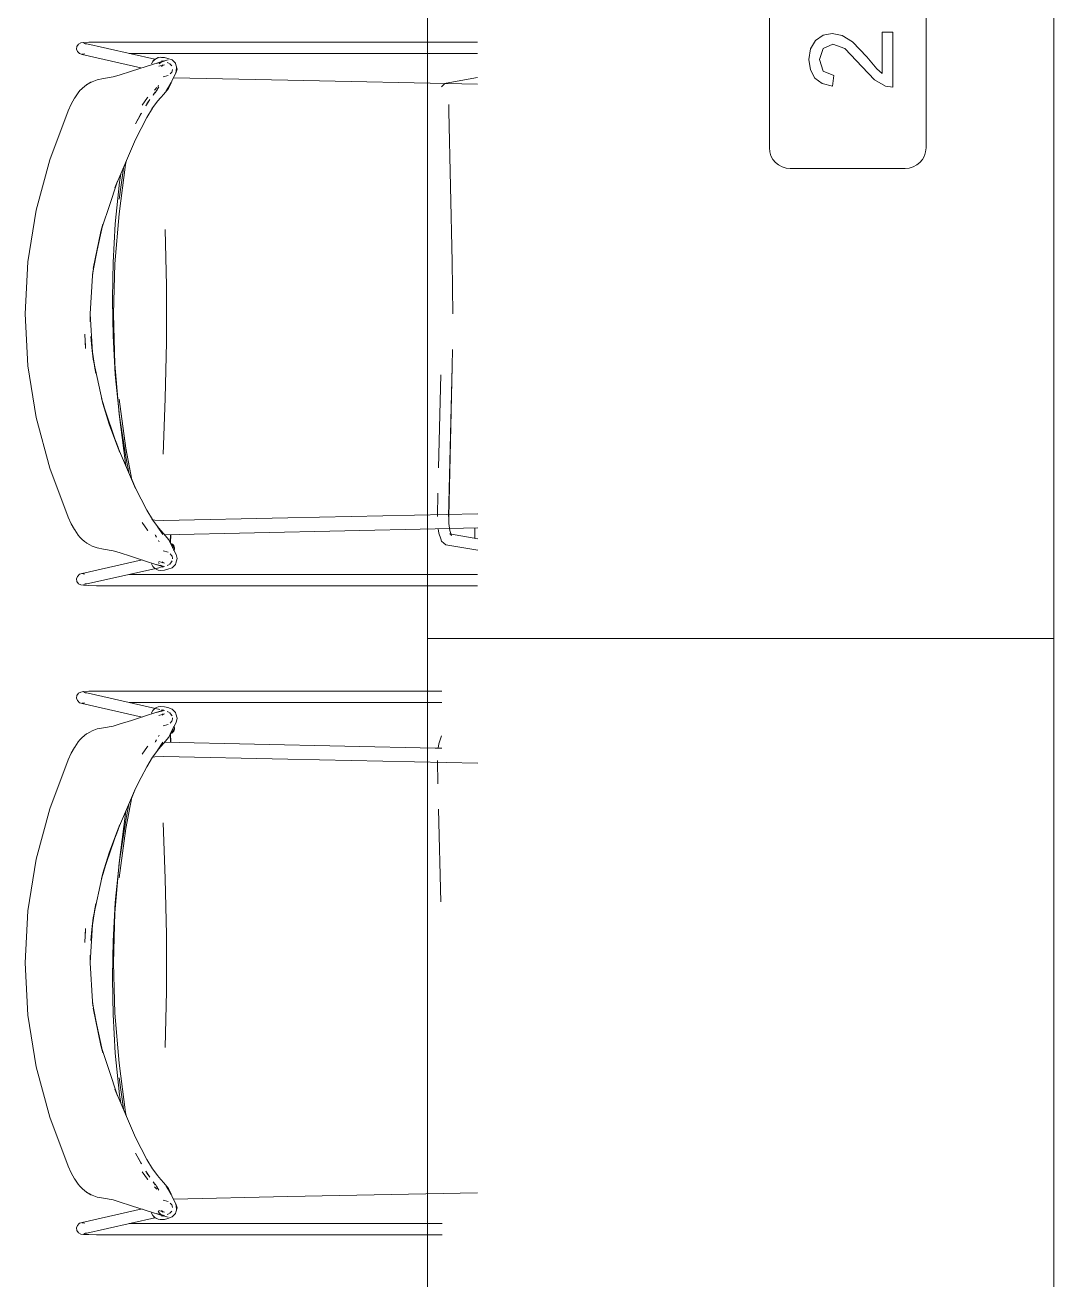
# Model space of a CAD drawing. Header units: millimetres. Extents: x 155927 to 317870, y -36033 to 97293.
# Drawn here: x 202881 to 203866, y 17393 to 18595 of the extents above; entities that cross this region are included whole.
import ezdxf

# ---------------------------------------------------------------- set-up
doc = ezdxf.new("R2010")
doc.units = ezdxf.units.MM
doc.header["$MEASUREMENT"] = 0
doc.layers.add('G-IMPT', color=8, linetype='CONTINUOUS', lineweight=9)
doc.layers.add('I-FURN', color=8, linetype='CONTINUOUS', lineweight=9)

msp = doc.modelspace()

# ---------------------------------------------------------------- linework, layer by layer
at = {"layer": 'G-IMPT'}
for p, q in [((202931, 18574.6), (202930.6, 18572)), ((202931.4, 18569.8), (202930.6, 18572)), ((202932.5, 18576.8), (202931, 18574.6)), ((202931.4, 18569.8), (202933.2, 18568)), ((202934.8, 18578), (202932.5, 18576.8)), ((202934.8, 18578), (202937.3, 18578.3)), ((202937.3, 18578.3), (202942.5, 18578.6)), ((202937.6, 18577.7), (203005.7, 18562.4)), ((202937.6, 18577.7), (202939.7, 18576.7)), ((202939.7, 18576.7), (202939.5, 18576.9)), ((202942.5, 18578.6), (202949.7, 18578.7)), ((202956, 18578.8), (202949.7, 18578.7)), ((203314.6, 18578.8), (202956, 18578.8)), ((202933.5, 18567.7), (202933.2, 18568)), ((202936, 18566.9), (202933.5, 18567.7)), ((202938.3, 18567.6), (202935.7, 18567.1)), ((202938, 18567.5), (202935.7, 18567.1)), ((202992.2, 18554.2), (202936, 18566.9)), ((202981, 18567.9), (203314.6, 18567.9)), ((202983.2, 18550.8), (203004.4, 18557.6)), ((203002.4, 18557.9), (203003.5, 18560.1)), ((203002.4, 18557.9), (203002.4, 18557.8)), ((203003.5, 18560.1), (203003.6, 18560.3)), ((203005.7, 18562.4), (203003.6, 18560.3)), ((203003.9, 18560.6), (203005.7, 18562.4)), ((203003.9, 18560.6), (203005.5, 18562.2)), ((203012.6, 18560.2), (203004.4, 18557.6)), ((203008.9, 18563.9), (203005.5, 18562.2)), ((203005.5, 18562.2), (203008.6, 18563.8)), ((203005.5, 18562.2), (203005.7, 18562.4)), ((203008.9, 18563.9), (203005.7, 18562.4)), ((203014.9, 18560.3), (203006.8, 18558.2)), ((203006.8, 18558.2), (203008.1, 18558.6)), ((203014.9, 18560.3), (203008.1, 18558.6)), ((203008.9, 18563.9), (203008.6, 18563.8)), ((203008.9, 18563.9), (203010.6, 18564.2)), ((203014.8, 18557.1), (203009.4, 18555.6)), ((203011.5, 18559.6), (203009.8, 18557.8)), ((203018.2, 18561.8), (203010.4, 18559.4)), ((203013.5, 18560.9), (203010.4, 18559.4)), ((203011.9, 18564.1), (203010.6, 18564.2)), ((203013.5, 18560.9), (203011.5, 18559.6)), ((203014.7, 18564), (203011.9, 18564.1)), ((203012, 18560.9), (203013.9, 18560.5)), ((203013.6, 18556.9), (203012.1, 18555.5)), ((203012.1, 18555.5), (203013, 18556.5)), ((203014.8, 18557.1), (203012.4, 18555.9)), ((203013.6, 18556.9), (203012.4, 18555.9)), ((203018.2, 18561.8), (203012.6, 18560.2)), ((203017.9, 18563), (203014.7, 18564)), ((203019.1, 18558.5), (203017.5, 18559.3)), ((203017.9, 18563), (203022.1, 18561.6)), ((203017.9, 18559), (203019.1, 18558.5)), ((203021.7, 18556), (203019.7, 18558.3)), ((203025.2, 18558.4), (203022.1, 18561.6)), ((203025.7, 18557), (203025.2, 18558.4)), ((203026.9, 18552.8), (203025.7, 18557)), ((202965.6, 18545.3), (202956.4, 18543.7)), ((202965.6, 18545.3), (202971.3, 18547)), ((202971.3, 18547), (202983.2, 18550.8)), ((203018.3, 18546.7), (203013.5, 18545.4)), ((203021.8, 18550), (203020.3, 18548.3)), ((203021.8, 18550), (203022.3, 18550.9)), ((203022.5, 18552.5), (203022.3, 18550.9)), ((203025.9, 18549.6), (203022.9, 18543.6)), ((203023.4, 18544.5), (203132.8, 18542.1)), ((203026.4, 18554.2), (203025.6, 18549.1)), ((203026.9, 18552.8), (203025.6, 18549.1)), ((203026.4, 18554.2), (203025.9, 18549.6)), ((203314.6, 18544.7), (203284.4, 18539.4)), ((202935.8, 18534.1), (202933.9, 18532.2)), ((202935.8, 18534.1), (202936.3, 18534.5)), ((202938.2, 18536.3), (202936.3, 18534.5)), ((202940.2, 18537.8), (202938.2, 18536.3)), ((202940.2, 18537.8), (202945.4, 18540.8)), ((202944.4, 18540.2), (202940.2, 18537.8)), ((202940.2, 18537.8), (202940.6, 18538)), ((202940.6, 18538), (202943.2, 18539.6)), ((202943.2, 18539.6), (202945.4, 18540.8)), ((202944.4, 18540.2), (202945.4, 18540.8)), ((202950.4, 18542.6), (202945.4, 18540.8)), ((202956.4, 18543.7), (202950.4, 18542.6)), ((203007.5, 18535.1), (203005.4, 18532.6)), ((203007.6, 18532.7), (203005.9, 18530)), ((203007.6, 18532.7), (203006.3, 18530.5)), ((203009.3, 18535.9), (203007.3, 18532.1)), ((203007.6, 18532.7), (203007.3, 18532.1)), ((203007.6, 18532.7), (203009.3, 18535.9)), ((203008.4, 18536.3), (203009.1, 18537.5)), ((203018.5, 18534.4), (203014.2, 18528.9)), ((203016.4, 18532), (203021.2, 18540.3)), ((203018.7, 18535.6), (203016.4, 18532)), ((203020.4, 18537.5), (203018.5, 18534.4)), ((203018.7, 18535.6), (203021.2, 18540.3)), ((203020.4, 18537.5), (203022.9, 18543.6)), ((203132.8, 18542.1), (203314.6, 18538.4)), ((203280.2, 18536), (203282.3, 18538)), ((203282.3, 18538), (203284.4, 18539.4)), ((202928.6, 18525), (202925.5, 18519.3)), ((202928.6, 18525), (202928.8, 18525.3)), ((202932.2, 18530.1), (202928.8, 18525.3)), ((202932.2, 18530.1), (202933.9, 18532.2)), ((202993.3, 18518.3), (202998.5, 18525.6)), ((203000.7, 18523.6), (202996.8, 18517.6)), ((203000.7, 18523.6), (202998, 18519.6)), ((202998.9, 18526.1), (202998.5, 18525.6)), ((203008.2, 18522), (203002.8, 18514.7)), ((203006, 18530.9), (203004, 18527.8)), ((203004.3, 18528.4), (203004, 18527.8)), ((203004.3, 18528.4), (203006, 18530.9)), ((203006.3, 18530.5), (203005.9, 18530)), ((203008.2, 18522), (203011.3, 18525.7)), ((203014.2, 18528.9), (203011.3, 18525.7)), ((202905, 18466.1), (202922.5, 18512.9)), ((202922.5, 18512.9), (202925.5, 18519.3)), ((202992.7, 18510.8), (202987.2, 18500.4)), ((202987.2, 18500.4), (202992.2, 18509.9)), ((202992.7, 18510.8), (202992.2, 18509.9)), ((202996.8, 18517.6), (202998, 18519.6)), ((203003.3, 18515.4), (202997.9, 18506.4)), ((203003.3, 18515.4), (203002.8, 18514.7)), ((203287.1, 18512.6), (203287.2, 18519)), ((203287.1, 18512.6), (203290.3, 18368.4)), ((202992.5, 18496), (202997.9, 18506.4)), ((202987.2, 18485.4), (202967.3, 18439)), ((202987.2, 18485.4), (202992.5, 18496)), ((202905, 18466.1), (202892, 18417.7)), ((202971.3, 18414.3), (202977.6, 18461.6)), ((202977.6, 18461.6), (202978.1, 18464.2)), ((202975.5, 18458), (202971.4, 18428.4)), ((202975.5, 18458), (202971.4, 18428.4)), ((202973, 18452.2), (202971.8, 18444.6)), ((202961.4, 18420.4), (202969.9, 18445.4)), ((202969.9, 18445.4), (202967.3, 18439)), ((202967.7, 18404.8), (202971.8, 18444.6)), ((202892, 18417.7), (202883.9, 18368.3)), ((202961.4, 18420.4), (202956.2, 18404.2)), ((202971.3, 18414.3), (202967.4, 18366.5)), ((202955.8, 18404.3), (202946.5, 18361.8)), ((202955.8, 18404.3), (202953.9, 18397.2)), ((202953.9, 18397.2), (202956.2, 18404.2)), ((202967.7, 18404.8), (202965.6, 18367.7)), ((202953.9, 18397.2), (202946.5, 18361.8)), ((202946.9, 18361.7), (202953.9, 18397.2)), ((203015.6, 18399.3), (203016.6, 18345.4)), ((202881.3, 18318.4), (202883.9, 18368.3)), ((202965.3, 18351.5), (202965.6, 18367.7)), ((202967.4, 18366.5), (202966.5, 18342.5)), ((203290.3, 18368.4), (203290.7, 18343.5)), ((202946, 18355.3), (202943.6, 18318.4)), ((202945.8, 18355.3), (202946.9, 18361.7)), ((202945.8, 18355.3), (202946.2, 18358.8)), ((202946, 18355.3), (202946.4, 18360.7)), ((202965.3, 18351.5), (202964.9, 18332.6)), ((202966.1, 18318.4), (202966.5, 18342.5)), ((203016.6, 18291.4), (203016.6, 18345.4)), ((203290.7, 18343.5), (203290.9, 18318.4)), ((202965.3, 18313.8), (202964.9, 18332.6)), ((202881.3, 18318.4), (202883.9, 18268.5)), ((202943.5, 18318.4), (202945.8, 18281.4)), ((202943.5, 18318.4), (202943.7, 18310.9)), ((202943.6, 18318.4), (202943.7, 18310.9)), ((202966.5, 18294.3), (202966.1, 18318.4)), ((202965.6, 18297.5), (202965.3, 18313.8)), ((202939.3, 18285.3), (202938.6, 18298.9)), ((202938.8, 18295.5), (202939.3, 18285.3)), ((202946.5, 18275), (202944.2, 18296.6)), ((202944.2, 18296.6), (202945.3, 18286.3)), ((202967.7, 18260.4), (202965.6, 18297.5)), ((202967.4, 18270.3), (202966.5, 18294.3)), ((202945.8, 18281.4), (202945.3, 18286.3)), ((202946.5, 18275), (202945.3, 18286.3)), ((202946.9, 18275.3), (202945.3, 18286.3)), ((203016.6, 18291.4), (203015.6, 18237.4)), ((203290.4, 18268.4), (203290.6, 18284.2)), ((202892, 18219.1), (202883.9, 18268.5)), ((202946.5, 18275), (202955.8, 18232.5)), ((202949, 18261.2), (202946.9, 18275.3)), ((202949, 18261.2), (202947.7, 18268.4)), ((202967.4, 18270.3), (202971.3, 18222.4)), ((203286.9, 18124.4), (203290.3, 18268.3)), ((203287.1, 18124.1), (203290.3, 18268.3)), ((202971.8, 18220.6), (202967.7, 18260.4)), ((203277.2, 18171), (203279.3, 18259.9)), ((202955.8, 18232.5), (202954.4, 18237.7)), ((202954.4, 18237.7), (202956, 18232.5)), ((202969.9, 18191.3), (202955.8, 18232.5)), ((202955.8, 18232.5), (202961.9, 18212.8)), ((202961.9, 18212.8), (202956, 18232.5)), ((202977.9, 18189.7), (202971.4, 18236.8)), ((202971.4, 18236.8), (202977.9, 18189.6)), ((203013.5, 18184.2), (203015.6, 18237.4)), ((202971.3, 18222.4), (202977.6, 18175.1)), ((202977.7, 18181.5), (202971.8, 18220.6)), ((202892, 18219.1), (202905, 18170.7)), ((202969.9, 18191.3), (202961.9, 18212.8)), ((202970, 18191.3), (202961.9, 18212.8)), ((202972.1, 18185.6), (202969.9, 18191.3)), ((202969.9, 18191.3), (202987.1, 18151.3)), ((202972.1, 18185.6), (202970, 18191.3)), ((202977.9, 18189.7), (202983.6, 18159.4)), ((202983.6, 18159.4), (202977.9, 18189.6)), ((202977.6, 18175.1), (202978.2, 18172)), ((202977.7, 18181.5), (202980.7, 18166.4)), ((202905, 18170.7), (202922.6, 18123.8)), ((202983.1, 18160.7), (202987.1, 18151.3)), ((202983.1, 18160.7), (202987.2, 18151.4)), ((202992.5, 18140.8), (202987.2, 18151.4)), ((202992.5, 18140.8), (202997.9, 18130.3)), ((203276.2, 18124.5), (203276.7, 18146.6)), ((202922.6, 18123.8), (202925.5, 18117.4)), ((202997.9, 18130.3), (203003.3, 18121.4)), ((203314.9, 18126.8), (203132.8, 18123.2)), ((203287.1, 18124.1), (203287.2, 18117.7)), ((202925.5, 18117.4), (202928.6, 18111.8)), ((202928.8, 18111.5), (202928.6, 18111.8)), ((202998.5, 18111.2), (202993.3, 18118.5)), ((203002.7, 18121.6), (203005.6, 18120.9)), ((203008.2, 18114.8), (203002.8, 18122.1)), ((203002.8, 18122.1), (203003.3, 18121.4)), ((203005.6, 18120.9), (203014, 18120.5)), ((203013.3, 18107), (203007.7, 18115.2)), ((203011.3, 18111), (203007.7, 18115.2)), ((203013.3, 18107), (203008.2, 18114.8)), ((203014, 18120.5), (203132.8, 18123.2)), ((203274, 18112.5), (203187.5, 18110.6)), ((203314.9, 18113.4), (203274, 18112.5)), ((203276.9, 18112.6), (203277.4, 18108.4)), ((203287.2, 18117.7), (203288.1, 18110.8)), ((203312, 18103.5), (203312, 18113.6)), ((202928.8, 18111.5), (202932.2, 18106.6)), ((202932.2, 18106.6), (202933.9, 18104.6)), ((202935.8, 18102.7), (202933.9, 18104.6)), ((202938.2, 18100.5), (202935.8, 18102.7)), ((202940.2, 18099), (202938.2, 18100.5)), ((202998.9, 18110.7), (202998.5, 18111.2)), ((203005.9, 18106.8), (203006.3, 18106.2)), ((203007.3, 18104.6), (203006.3, 18106.2)), ((203009, 18101.4), (203009.6, 18100)), ((203011.3, 18111), (203014.2, 18107.8)), ((203018.5, 18102.4), (203014.2, 18107.8)), ((203014.5, 18106.8), (203187.5, 18110.6)), ((203020.4, 18099.3), (203018.5, 18102.4)), ((203020.2, 18099.7), (203020.6, 18107)), ((203020.2, 18099.7), (203020.5, 18105.9)), ((203020.9, 18107), (203020.6, 18098.9)), ((203277.4, 18108.4), (203279.3, 18102.9)), ((203279.3, 18102.9), (203280.2, 18100.7)), ((203282.3, 18098.8), (203280.2, 18100.7)), ((203287.6, 18107.8), (203289.5, 18106.9)), ((203287.6, 18107.8), (203314.9, 18103)), ((203288.1, 18110.8), (203289.6, 18106.2)), ((203289.5, 18106.9), (203288.2, 18108.1)), ((203289.6, 18106.2), (203288.2, 18108.1)), ((202940.2, 18099), (202940.6, 18098.7)), ((202940.6, 18098.7), (202943.2, 18097.2)), ((202945.4, 18096), (202943.2, 18097.2)), ((202945.4, 18096), (202950.4, 18094.2)), ((202956.4, 18093.1), (202950.4, 18094.2)), ((202956.4, 18093.1), (202965.6, 18091.5)), ((202965.6, 18091.5), (202971.3, 18089.8)), ((202983.2, 18085.9), (202971.3, 18089.8)), ((203018.2, 18090.1), (203013.5, 18091.4)), ((203021.8, 18086.8), (203020.2, 18088.6)), ((203020.4, 18099.3), (203022.6, 18094.5)), ((203026, 18088), (203021.6, 18096.5)), ((203022.6, 18094.5), (203021.6, 18096.5)), ((203026, 18088), (203026.9, 18084)), ((203284.3, 18097.3), (203282.3, 18098.8)), ((203284.3, 18097.3), (203314.9, 18092)), ((202936, 18069.9), (202993.5, 18082.8)), ((203011, 18075.6), (202937.5, 18059.1)), ((202995.7, 18082), (202983.2, 18085.9)), ((203007.5, 18078.2), (202995.7, 18082)), ((203002.4, 18078.9), (203002.4, 18079)), ((203003.5, 18076.6), (203002.4, 18079)), ((203002.4, 18079), (203003.6, 18076.4)), ((203002.4, 18078.9), (203003.6, 18076.4)), ((203003.5, 18076.6), (203003.6, 18076.4)), ((203005.5, 18074.5), (203003.6, 18076.4)), ((203012.6, 18076.6), (203006.8, 18078.5)), ((203014.9, 18076.4), (203006.8, 18078.5)), ((203007.5, 18078.2), (203014.9, 18076.4)), ((203009, 18080.4), (203009.8, 18079)), ((203014.9, 18079.6), (203009.4, 18081.2)), ((203010.4, 18077.4), (203012.6, 18076.6)), ((203010.4, 18077.4), (203013.5, 18075.8)), ((203011.5, 18077.2), (203011, 18077.6)), ((203011.5, 18077.2), (203013.5, 18075.8)), ((203013.9, 18076.3), (203012, 18075.8)), ((203012.5, 18080.9), (203013.6, 18079.9)), ((203012.5, 18080.9), (203013.1, 18080.2)), ((203014.9, 18079.6), (203012.8, 18080.6)), ((203013.6, 18079.9), (203012.8, 18080.6)), ((203017.5, 18077.4), (203019.1, 18078.2)), ((203017.9, 18077.8), (203019.1, 18078.2)), ((203021.9, 18081.2), (203019.7, 18078.5)), ((203020.9, 18080.1), (203022.1, 18081.8)), ((203020.9, 18080.1), (203021.3, 18080.7)), ((203022.1, 18081.8), (203021.3, 18080.7)), ((203021.8, 18086.8), (203022.1, 18086.2)), ((203022.1, 18086.2), (203022.5, 18084.3)), ((203022.1, 18075.2), (203025.2, 18078.4)), ((203022.6, 18083.7), (203022.5, 18084.3)), ((203025.2, 18078.4), (203025.7, 18079.7)), ((203025.7, 18079.7), (203026.9, 18084)), ((202930.6, 18064.8), (202931.4, 18066.9)), ((202930.6, 18064.8), (202931, 18062.1)), ((202931.7, 18067.3), (202931.4, 18066.9)), ((202931.7, 18067.3), (202933.5, 18069.1)), ((202933.5, 18069.1), (202933.2, 18068.8)), ((202936, 18069.9), (202933.5, 18069.1)), ((202938.3, 18069.2), (202935.7, 18069.6)), ((202938, 18069.3), (202935.7, 18069.6)), ((203314.6, 18068.9), (202981, 18068.9)), ((203005.5, 18074.5), (203005.7, 18074.4)), ((203008.6, 18072.9), (203005.7, 18074.4)), ((203008.9, 18072.9), (203008.6, 18072.9)), ((203008.9, 18072.9), (203010.6, 18072.6)), ((203014.7, 18072.8), (203010.6, 18072.6)), ((203014.7, 18072.8), (203017.9, 18073.8)), ((203022.1, 18075.2), (203017.9, 18073.8)), ((202932.5, 18060), (202931, 18062.1)), ((202934.8, 18058.8), (202932.5, 18060)), ((202937.3, 18058.5), (202934.8, 18058.8)), ((202942.5, 18058.2), (202937.3, 18058.5)), ((202937.5, 18059.1), (202939.7, 18060.1)), ((202939.5, 18059.9), (202939.7, 18060.1)), ((202949.7, 18058), (202942.5, 18058.2)), ((202949.7, 18058), (202956, 18058)), ((203314.6, 18058), (202956, 18058)), ((202934.8, 17956.2), (202932.5, 17955)), ((202937.3, 17956.6), (202934.8, 17956.2)), ((202942.5, 17956.9), (202937.3, 17956.6)), ((203010.5, 17939.6), (202937.5, 17956)), ((202937.5, 17956), (202939.7, 17955)), ((202949.7, 17957), (202942.5, 17956.9)), ((202949.7, 17957), (202956, 17957.1)), ((203280.3, 17957.1), (202956, 17957.1)), ((202930.6, 17950.2), (202931, 17952.9)), ((202930.6, 17950.2), (202931.4, 17948.1)), ((202932.5, 17955), (202931, 17952.9)), ((202931.7, 17947.8), (202931.4, 17948.1)), ((202931.7, 17947.8), (202933.5, 17945.9)), ((202933.5, 17945.9), (202933.2, 17946.2)), ((202936, 17945.1), (202933.5, 17945.9)), ((202938.3, 17945.9), (202935.7, 17945.4)), ((202938, 17945.7), (202935.7, 17945.4)), ((202936, 17945.1), (202993.5, 17932.3)), ((202939.5, 17955.2), (202939.7, 17955)), ((203280.3, 17946.2), (202981, 17946.2)), ((202995.7, 17933), (202983.2, 17929.1)), ((203007.5, 17936.8), (202995.7, 17933)), ((203002.4, 17936.2), (203003.6, 17938.6)), ((203002.4, 17936.1), (203003.6, 17938.6)), ((203003.5, 17938.4), (203002.4, 17936.1)), ((203002.4, 17936.2), (203002.4, 17936.1)), ((203003.5, 17938.4), (203003.6, 17938.6)), ((203005.5, 17940.5), (203003.6, 17938.6)), ((203005.5, 17940.5), (203005.7, 17940.7)), ((203008.6, 17942.1), (203005.7, 17940.7)), ((203014.9, 17938.6), (203006.8, 17936.6)), ((203012.6, 17938.4), (203006.8, 17936.6)), ((203007.5, 17936.8), (203014.9, 17938.6)), ((203008.9, 17942.2), (203008.6, 17942.1)), ((203008.9, 17942.2), (203010.6, 17942.5)), ((203014.9, 17935.4), (203009.4, 17933.9)), ((203010.4, 17937.7), (203013.5, 17939.2)), ((203010.4, 17937.7), (203012.6, 17938.4)), ((203014.7, 17942.2), (203010.6, 17942.5)), ((203011.5, 17937.9), (203013.5, 17939.2)), ((203013.9, 17938.8), (203012, 17939.2)), ((203012.5, 17934.2), (203013.6, 17935.2)), ((203012.5, 17934.2), (203013.1, 17934.9)), ((203014.9, 17935.4), (203012.8, 17934.5)), ((203013.6, 17935.2), (203012.8, 17934.5)), ((203014.7, 17942.2), (203017.9, 17941.3)), ((203017.5, 17937.6), (203019.1, 17936.8)), ((203022.1, 17939.9), (203017.9, 17941.3)), ((203017.9, 17937.3), (203019.1, 17936.8)), ((203021.9, 17933.9), (203019.7, 17936.5)), ((203020.9, 17934.9), (203022.1, 17933.3)), ((203020.9, 17934.9), (203021.3, 17934.4)), ((203022.1, 17933.3), (203021.3, 17934.4)), ((203022.1, 17939.9), (203025.2, 17936.6)), ((203022.6, 17931.4), (203022.5, 17930.8)), ((203025.2, 17936.6), (203025.7, 17935.3)), ((203025.7, 17935.3), (203026.9, 17931.1)), ((202945.4, 17919.1), (202950.4, 17920.9)), ((202956.4, 17922), (202950.4, 17920.9)), ((202956.4, 17922), (202965.6, 17923.6)), ((202965.6, 17923.6), (202971.3, 17925.3)), ((202983.2, 17929.1), (202971.3, 17925.3)), ((203018.2, 17925), (203013.5, 17923.7)), ((203021.8, 17928.2), (203020.2, 17926.4)), ((203020.4, 17915.8), (203022.6, 17920.6)), ((203026, 17927), (203021.6, 17918.6)), ((203022.6, 17920.6), (203021.6, 17918.6)), ((203021.8, 17928.2), (203022.1, 17928.8)), ((203022.1, 17928.8), (203022.5, 17930.8)), ((203026, 17927), (203026.9, 17931.1)), ((202928.8, 17903.5), (202932.2, 17908.4)), ((202932.2, 17908.4), (202933.9, 17910.5)), ((202935.8, 17912.3), (202933.9, 17910.5)), ((202938.2, 17914.6), (202935.8, 17912.3)), ((202940.2, 17916.1), (202938.2, 17914.6)), ((202940.2, 17916.1), (202940.6, 17916.3)), ((202940.6, 17916.3), (202943.2, 17917.9)), ((202945.4, 17919.1), (202943.2, 17917.9)), ((203005.9, 17908.3), (203006.3, 17908.8)), ((203007.3, 17910.4), (203006.3, 17908.8)), ((203013.3, 17908.1), (203007.7, 17899.8)), ((203013.3, 17908.1), (203008.2, 17900.3)), ((203009, 17913.6), (203009.6, 17915)), ((203018.5, 17912.7), (203014.2, 17907.2)), ((203014.5, 17908.2), (203187.5, 17904.4)), ((203020.4, 17915.8), (203018.5, 17912.7)), ((203020.2, 17915.4), (203020.5, 17908.1)), ((203020.2, 17915.4), (203020.6, 17908.1)), ((203020.9, 17908.1), (203020.6, 17916.1)), ((203277.4, 17906.6), (203279.3, 17912.2)), ((203279.3, 17912.2), (203280.2, 17914.3)), ((202922.6, 17891.3), (202925.5, 17897.6)), ((202925.5, 17897.6), (202928.6, 17903.2)), ((202928.8, 17903.5), (202928.6, 17903.2)), ((202998.5, 17903.9), (202993.3, 17896.6)), ((202998.9, 17904.4), (202998.5, 17903.9)), ((203008.2, 17900.3), (203002.8, 17893)), ((203011.3, 17904), (203007.7, 17899.8)), ((203011.3, 17904), (203014.2, 17907.2)), ((203274, 17902.6), (203187.5, 17904.4)), ((203280.3, 17902.4), (203274, 17902.6)), ((203276.9, 17902.5), (203277.4, 17906.6)), ((202905, 17844.4), (202922.6, 17891.3)), ((202992.5, 17874.3), (202997.9, 17884.7)), ((202997.9, 17884.7), (203003.3, 17893.7)), ((203002.7, 17893.5), (203005.6, 17894.1)), ((203002.8, 17893), (203003.3, 17893.7)), ((203005.6, 17894.1), (203014, 17894.6)), ((203014, 17894.6), (203132.8, 17891.9)), ((203314.9, 17888.2), (203132.8, 17891.9)), ((203276.2, 17890.6), (203276.7, 17868.4)), ((202992.5, 17874.3), (202987.2, 17863.7)), ((202969.9, 17823.7), (202987.1, 17863.7)), ((202983.1, 17854.3), (202987.1, 17863.7)), ((202983.1, 17854.3), (202987.2, 17863.7)), ((202977.7, 17833.6), (202980.7, 17848.7)), ((202977.9, 17825.4), (202983.6, 17855.6)), ((202983.6, 17855.6), (202977.9, 17825.5)), ((202892, 17796), (202905, 17844.4)), ((202971.3, 17792.6), (202977.6, 17839.9)), ((202977.6, 17839.9), (202978.2, 17843.1)), ((203277.2, 17844.1), (203279.3, 17755.2)), ((202969.9, 17823.7), (202955.8, 17782.6)), ((202969.9, 17823.7), (202961.9, 17802.2)), ((202970, 17823.7), (202961.9, 17802.2)), ((202972.1, 17829.5), (202969.9, 17823.7)), ((202972.1, 17829.5), (202970, 17823.7)), ((202971.4, 17778.2), (202977.9, 17825.5)), ((202977.9, 17825.4), (202971.4, 17778.2)), ((202977.7, 17833.6), (202971.8, 17794.4)), ((203013.5, 17830.8), (203015.6, 17777.6)), ((202955.8, 17782.6), (202961.9, 17802.2)), ((202961.9, 17802.2), (202956, 17782.5)), ((202892, 17796), (202883.9, 17746.6)), ((202967.4, 17744.8), (202971.3, 17792.6)), ((202971.8, 17794.4), (202967.7, 17754.7)), ((202946.5, 17740.1), (202955.8, 17782.6)), ((202955.8, 17782.6), (202954.4, 17777.3)), ((202954.4, 17777.3), (202956, 17782.5)), ((203016.6, 17723.7), (203015.6, 17777.6)), ((202949, 17753.8), (202946.9, 17739.7)), ((202949, 17753.8), (202947.7, 17746.7)), ((202967.7, 17754.7), (202965.6, 17717.6)), ((202881.3, 17696.7), (202883.9, 17746.6)), ((202946.5, 17740.1), (202944.2, 17718.4)), ((202946.5, 17740.1), (202945.3, 17728.7)), ((202946.9, 17739.7), (202945.3, 17728.7)), ((202967.4, 17744.8), (202966.5, 17720.8)), ((202939.3, 17729.8), (202938.6, 17716.2)), ((202938.8, 17720.1), (202939.3, 17729.8)), ((202943.5, 17696.7), (202945.8, 17733.6)), ((202944.2, 17718.4), (202945.3, 17728.7)), ((202945.8, 17733.6), (202945.3, 17728.7)), ((202965.6, 17717.6), (202965.3, 17701.3)), ((202966.5, 17720.8), (202966.1, 17696.7)), ((203016.6, 17723.7), (203016.6, 17669.6)), ((202943.5, 17696.7), (202943.7, 17704.1)), ((202943.6, 17696.7), (202943.7, 17704.1)), ((202881.3, 17696.7), (202883.9, 17646.8)), ((202946, 17659.7), (202943.6, 17696.7)), ((202965.3, 17701.3), (202964.9, 17682.4)), ((202966.1, 17696.7), (202966.5, 17672.6)), ((202965.3, 17663.6), (202964.9, 17682.4)), ((202967.4, 17648.5), (202966.5, 17672.6)), ((203015.6, 17615.7), (203016.6, 17669.6)), ((202945.8, 17659.7), (202946.9, 17653.3)), ((202945.8, 17659.7), (202946.2, 17656.2)), ((202946, 17659.7), (202946.3, 17655.6)), ((202965.3, 17663.6), (202965.6, 17647.3)), ((202892, 17597.4), (202883.9, 17646.8)), ((202955.8, 17610.8), (202946.5, 17653.3)), ((202953.9, 17617.8), (202946.5, 17653.3)), ((202946.9, 17653.3), (202953.9, 17617.8)), ((202967.7, 17610.2), (202965.6, 17647.3)), ((202971.3, 17600.7), (202967.4, 17648.5)), ((202955.8, 17610.8), (202953.9, 17617.8)), ((202953.9, 17617.8), (202956.2, 17610.9)), ((202961.4, 17594.7), (202956.2, 17610.9)), ((202967.7, 17610.2), (202971.8, 17570.5)), ((202905, 17548.9), (202892, 17597.4)), ((202971.3, 17600.7), (202977.6, 17553.4)), ((202961.4, 17594.7), (202969.9, 17569.6)), ((202975.5, 17557), (202971.4, 17586.7)), ((202975.5, 17557), (202971.4, 17586.7)), ((202969.9, 17569.6), (202967.3, 17576)), ((202987.2, 17529.6), (202967.3, 17576)), ((202973, 17562.9), (202971.8, 17570.5)), ((202905, 17548.9), (202922.5, 17502.2)), ((202977.6, 17553.4), (202978.1, 17550.8)), ((202987.2, 17529.6), (202992.5, 17519)), ((202992.7, 17504.2), (202987.2, 17514.6)), ((202987.2, 17514.6), (202992.2, 17505.2)), ((202992.5, 17519), (202997.9, 17508.6)), ((202922.5, 17502.2), (202925.5, 17495.7)), ((202992.7, 17504.2), (202992.2, 17505.2)), ((203003.3, 17499.6), (202997.9, 17508.6)), ((203008.2, 17493.1), (203002.8, 17500.4)), ((203003.3, 17499.6), (203002.8, 17500.4)), ((202928.6, 17490.1), (202925.5, 17495.7)), ((202928.6, 17490.1), (202928.8, 17489.8)), ((202932.2, 17484.9), (202928.8, 17489.8)), ((202993.3, 17496.8), (202998.5, 17489.5)), ((203000.7, 17491.5), (202996.8, 17497.4)), ((202996.8, 17497.4), (202998, 17495.4)), ((203000.7, 17491.5), (202998, 17495.4)), ((202998.9, 17489), (202998.5, 17489.5)), ((203004.3, 17486.7), (203004, 17487.2)), ((203006, 17484.2), (203004, 17487.2)), ((203004.3, 17486.7), (203006, 17484.2)), ((203008.2, 17493.1), (203011.3, 17489.3)), ((203014.2, 17486.1), (203011.3, 17489.3)), ((202932.2, 17484.9), (202933.9, 17482.8)), ((202935.8, 17481), (202933.9, 17482.8)), ((202935.8, 17481), (202936.3, 17480.5)), ((202938.2, 17478.8), (202936.3, 17480.5)), ((202940.2, 17477.3), (202938.2, 17478.8)), ((202944.4, 17474.8), (202940.2, 17477.3)), ((202940.2, 17477.3), (202940.6, 17477)), ((202940.2, 17477.3), (202945.4, 17474.3)), ((202940.6, 17477), (202943.2, 17475.5)), ((202943.2, 17475.5), (202945.4, 17474.3)), ((202944.4, 17474.8), (202945.4, 17474.3)), ((203007.5, 17480), (203005.4, 17482.4)), ((203007.6, 17482.3), (203005.9, 17485.1)), ((203006.3, 17484.5), (203005.9, 17485.1)), ((203007.6, 17482.3), (203006.3, 17484.5)), ((203007.6, 17482.3), (203007.3, 17482.9)), ((203009.3, 17479.1), (203007.3, 17482.9)), ((203007.6, 17482.3), (203009.3, 17479.1)), ((203018.5, 17480.7), (203014.2, 17486.1)), ((203018.7, 17479.4), (203016.4, 17483.1)), ((203016.4, 17483.1), (203021.2, 17474.8)), ((203020.4, 17477.6), (203018.5, 17480.7)), ((203018.7, 17479.4), (203021.2, 17474.8)), ((203020.4, 17477.6), (203022.9, 17471.5)), ((203132.8, 17473), (203314.6, 17476.7)), ((202950.4, 17472.5), (202945.4, 17474.3)), ((202956.4, 17471.4), (202950.4, 17472.5)), ((202965.6, 17469.8), (202956.4, 17471.4)), ((202965.6, 17469.8), (202971.3, 17468.1)), ((202971.3, 17468.1), (202983.2, 17464.2)), ((202983.2, 17464.2), (203004.4, 17457.5)), ((203018.3, 17468.3), (203013.5, 17469.7)), ((203021.8, 17465.1), (203020.3, 17466.7)), ((203021.8, 17465.1), (203022.3, 17464.1)), ((203022.5, 17462.6), (203022.3, 17464.1)), ((203025.9, 17465.5), (203022.9, 17471.5)), ((203023.4, 17470.5), (203132.8, 17473)), ((203026.9, 17462.2), (203025.6, 17465.9)), ((203026.4, 17460.9), (203025.6, 17465.9)), ((203026.4, 17460.9), (203025.9, 17465.5)), ((202993.3, 17461.1), (202936, 17448.2)), ((202937.6, 17437.3), (203005.7, 17452.7)), ((203002.4, 17457.2), (203002.4, 17457.3)), ((203002.4, 17457.2), (203003.5, 17454.9)), ((203003.5, 17454.9), (203003.6, 17454.7)), ((203005.7, 17452.6), (203003.6, 17454.7)), ((203003.9, 17454.5), (203005.5, 17452.8)), ((203003.9, 17454.5), (203005.7, 17452.6)), ((203012.6, 17454.9), (203004.4, 17457.5)), ((203008.9, 17451.2), (203005.5, 17452.8)), ((203005.5, 17452.8), (203008.6, 17451.2)), ((203005.5, 17452.8), (203005.7, 17452.6)), ((203008.9, 17451.2), (203005.7, 17452.6)), ((203014.9, 17454.7), (203006.8, 17456.8)), ((203006.8, 17456.8), (203008.1, 17456.5)), ((203014.9, 17454.7), (203008.1, 17456.5)), ((203008.9, 17451.2), (203008.6, 17451.2)), ((203008.8, 17459.1), (203009.8, 17457.3)), ((203008.9, 17451.2), (203010.6, 17450.9)), ((203014.8, 17457.9), (203009.4, 17459.5)), ((203011.5, 17455.4), (203009.8, 17457.3)), ((203013.5, 17454.1), (203010.4, 17455.6)), ((203018.2, 17453.3), (203010.4, 17455.6)), ((203011.9, 17451), (203010.6, 17450.9)), ((203013.5, 17454.1), (203011.5, 17455.4)), ((203014.7, 17451.1), (203011.9, 17451)), ((203012, 17454.1), (203013.9, 17454.5)), ((203013.6, 17458.1), (203012.1, 17459.6)), ((203012.1, 17459.6), (203013, 17458.5)), ((203013.6, 17458.1), (203012.4, 17459.1)), ((203014.8, 17457.9), (203012.4, 17459.1)), ((203018.2, 17453.3), (203012.6, 17454.9)), ((203017.9, 17452.1), (203014.7, 17451.1)), ((203019.1, 17456.5), (203017.5, 17455.7)), ((203017.9, 17456), (203019.1, 17456.5)), ((203017.9, 17452.1), (203022.1, 17453.5)), ((203021.7, 17459.1), (203019.7, 17456.8)), ((203025.2, 17456.7), (203022.1, 17453.5)), ((203025.7, 17458), (203025.2, 17456.7)), ((203026.9, 17462.2), (203025.7, 17458)), ((202931.4, 17445.2), (202930.6, 17443.1)), ((202931, 17440.4), (202930.6, 17443.1)), ((202932.5, 17438.3), (202931, 17440.4)), ((202931.4, 17445.2), (202933.2, 17447.1)), ((202933.5, 17447.4), (202933.2, 17447.1)), ((202936, 17448.2), (202933.5, 17447.4)), ((202938.3, 17447.5), (202935.7, 17447.9)), ((202938, 17447.6), (202935.7, 17447.9)), ((202981, 17447.1), (203280.6, 17447.1)), ((202934.8, 17437.1), (202932.5, 17438.3)), ((202934.8, 17437.1), (202937.3, 17436.7)), ((202937.3, 17436.7), (202942.5, 17436.5)), ((202937.6, 17437.3), (202939.7, 17438.4)), ((202939.7, 17438.4), (202939.5, 17438.2)), ((202942.5, 17436.5), (202949.7, 17436.3)), ((202956, 17436.3), (202949.7, 17436.3)), ((203280.6, 17436.3), (202956, 17436.3))]:
    msp.add_line(p, q, dxfattribs=at)
at = {"layer": 'I-FURN'}
for p, q in [((203266.5, 19207.7), (203266.5, 18007.6)), ((203866.5, 18007.6), (203866.5, 19207.7)), ((203594, 18737.6), (203594, 18477.6)), ((203744, 18477.6), (203744, 18737.6)), ((203645.5, 18585.2), (203638.3, 18580.2)), ((203654.2, 18586.8), (203645.5, 18585.2)), ((203663.8, 18585.1), (203654.2, 18586.8)), ((203673.6, 18579.1), (203663.8, 18585.1)), ((203702.1, 18588.1), (203702.1, 18548.6)), ((203712.2, 18588.1), (203702.1, 18588.1)), ((203712.2, 18535.4), (203712.2, 18588.1)), ((203633.4, 18572.4), (203631.8, 18562.2)), ((203638.3, 18580.2), (203633.4, 18572.4)), ((203641.9, 18562), (203645.6, 18572.7)), ((203645.6, 18572.7), (203654.8, 18576.8)), ((203654.8, 18576.8), (203666.2, 18572.5)), ((203666.2, 18572.5), (203683, 18555.1)), ((203687.4, 18564.7), (203673.6, 18579.1)), ((203631.8, 18562.2), (203633.3, 18552.1)), ((203645.5, 18550.9), (203641.9, 18562)), ((203697, 18553.2), (203687.4, 18564.7)), ((203633.3, 18552.1), (203637.6, 18544.3)), ((203637.6, 18544.3), (203644.7, 18539)), ((203655.7, 18546.7), (203645.5, 18550.9)), ((203654.4, 18536.6), (203655.7, 18546.7)), ((203683, 18555.1), (203694.6, 18542.5)), ((203702.1, 18548.6), (203697, 18553.2)), ((203644.7, 18539), (203654.4, 18536.6)), ((203694.6, 18542.5), (203705.3, 18536.4)), ((203705.3, 18536.4), (203712.2, 18535.4)), ((203614, 18457.6), (203724, 18457.6)), ((203021.9, 18098.2), (203020.7, 18098.4)), ((203021.9, 18098.2), (203021.6, 18096.7)), ((203021.9, 18098.2), (203021.7, 18096.5)), ((203021.9, 18098.2), (203022.9, 18097.4)), ((203021.9, 18098.2), (203022.6, 18094.4)), ((203021.9, 18098.2), (203024.5, 18093.1)), ((203021.9, 18098.2), (203022.1, 18095.6)), ((203021.9, 18098.2), (203021.9, 18096.1)), ((203022.9, 18097.4), (203023.6, 18096.5)), ((203024.5, 18093.1), (203022.9, 18097.4)), ((203024.1, 18095.4), (203023.6, 18096.5)), ((203024.5, 18093.1), (203023.6, 18096.5)), ((203023.9, 18091.6), (203024.5, 18093.1)), ((203024.4, 18094.3), (203024.1, 18095.4)), ((203024.5, 18093.1), (203024.1, 18095.4)), ((203024.5, 18093.1), (203024.4, 18094.3)), ((203266.5, 18007.6), (203866.5, 18007.6)), ((203266.5, 18007.5), (203266.5, 16807.4)), ((203866.5, 18007.5), (203266.5, 18007.5)), ((203866.5, 16807.4), (203866.5, 18007.5)), ((203021.9, 17916.9), (203024.5, 17921.9)), ((203021.9, 17916.9), (203022.6, 17920.7)), ((203021.9, 17916.9), (203022.1, 17919.5)), ((203024.5, 17921.9), (203022.9, 17917.7)), ((203024.5, 17921.9), (203023.6, 17918.6)), ((203024.1, 17919.6), (203023.6, 17918.6)), ((203023.9, 17923.5), (203024.5, 17921.9)), ((203024.5, 17921.9), (203024.1, 17919.6)), ((203024.4, 17920.8), (203024.1, 17919.6)), ((203024.5, 17921.9), (203024.4, 17920.8)), ((203021.9, 17916.9), (203020.7, 17916.7)), ((203021.9, 17916.9), (203021.6, 17918.3)), ((203021.9, 17916.9), (203021.7, 17918.6)), ((203021.9, 17916.9), (203021.9, 17918.9)), ((203021.9, 17916.9), (203022.9, 17917.7)), ((203022.9, 17917.7), (203023.6, 17918.6))]:
    msp.add_line(p, q, dxfattribs=at)
for centre, start, end in [((203614, 18477.6), 180, 270), ((203724, 18477.6), 270, 0)]:
    msp.add_arc(centre, 20, start, end, dxfattribs=at)

doc.saveas('drawing.dxf')
